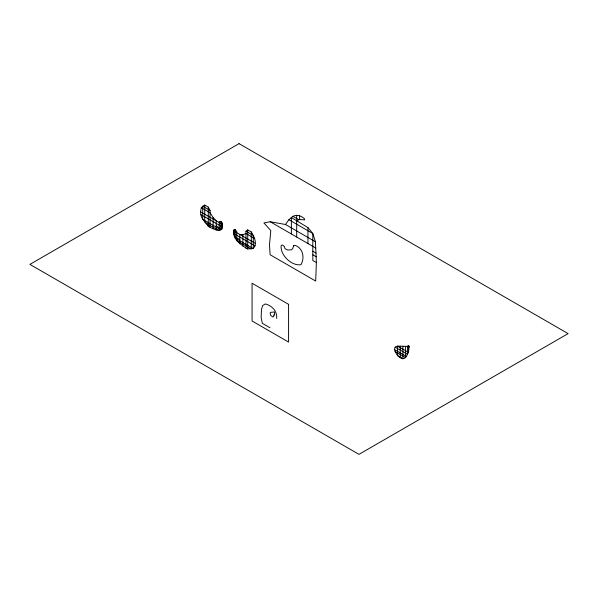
<?xml version="1.0" encoding="UTF-8"?>
<svg xmlns="http://www.w3.org/2000/svg" width="598" height="598" viewBox="0 0 598 598"><rect width="100%" height="100%" fill="white"/><g stroke="black" fill="none" stroke-linecap="round" stroke-linejoin="round"><path stroke-width="0.9" d="M316.372 262.552L315.692 281.053L270.117 254.741L269.496 244.903L270.797 230.544L263.912 222.964L270.206 221.746L285.485 224.497L315.438 241.794L316.372 262.552L312.814 260.496L312.814 233.526L307.94 227.614L291.368 217.537L288.886 219.713L285.485 224.497M409.025 347.296L409.122 346.227L408.524 345.659L407.447 346.384C407.455 350.675 408.823 357.761 402.91 358.755C398.515 357.694 395.562 353.754 394.478 349.538L395.106 347.132L397.588 346.115L407.447 346.384L409.025 347.296L408.524 352.431L407.447 354.248L395.106 347.132M255.04 245.875C256.288 240.904 253.896 236.016 251.265 231.919L247.736 229.879L245.957 231.194L245.957 248.11L247.736 248.955L253.283 248.551L255.04 245.875L233.429 233.399L233.429 230.761L234.252 229.46L235.186 229.632L236.756 231.658L236.756 240.59L239.805 243.625L245.957 248.11M200.569 211.797L201.279 207.693L202.729 206.235L204.74 205.054L208.268 207.095L210.055 210.466L210.055 227.382L216.199 229.998L219.249 230.477L220.826 229.811L221.761 229.184L222.583 227.135L222.583 224.504L221.761 222.247L220.826 221.342L219.249 221.552L219.249 230.477C211.587 226.007 200.427 222.531 200.569 211.797L222.583 224.504M296.69 220.61L299.62 219.548L304.674 219.855L304.524 218.861C301.078 215.355 295.203 213.763 291.368 217.537L291.368 233.968M239.805 243.625L239.805 234.446L242.885 234.73L245.957 233.489L254.726 238.55M292.908 216.304L298.776 219.698M288.886 219.713L312.814 233.526L315.438 241.794M270.206 221.746L315.789 248.065M312.814 251.197L316.103 253.096M312.814 254.8L316.335 256.834M210.055 210.466L202.729 206.235L202.729 219.361L220.826 229.811L220.826 221.342M245.957 231.194L253.283 235.425L253.283 248.551L235.186 238.101L233.429 233.399M201.279 207.693L210.055 212.761L213.127 217.545L216.199 220.819L216.199 229.998M233.429 230.761L255.443 243.476M200.973 214.66L222.583 227.135M216.199 225.969L221.761 229.184L221.761 222.247M239.805 239.604L234.252 236.397L234.252 229.46M408.105 345.644L409.182 346.264M394.478 349.538L406.565 356.52M395.106 351.579L405.571 357.626L405.571 346.339M270.034 327.779L262.313 323.324L261.139 317.232L261.49 309.57L262.574 305.623L265.31 303.941C271.918 305.511 277.494 311.349 276.635 318.472M204.74 205.054L204.74 222.105L208.268 226.164L210.055 227.382M408.524 345.659L408.524 352.431L397.588 346.115L397.588 355.683L402.91 358.755L402.91 346.264M400.234 346.19L400.234 357.709M307.94 227.614L307.94 243.536M299.62 215.646L299.62 219.548M296.69 215.243L296.69 237.04M251.265 231.919L251.265 248.962L236.756 240.59L235.186 238.101L235.186 229.632M247.736 229.879L247.736 248.955M242.885 234.73L242.885 246.062M213.127 217.545L213.127 228.885M208.268 207.095L208.268 226.164M273.974 315.37L273.906 315.894A4.216 2.437 60 0 1 272.718 316.985L270.595 315.228L270.124 312.941L270.67 312.335L274.46 311.984L274.676 314.458L273.936 314.593L273.974 315.37M293.603 245.771L292.758 248.559L291.473 249.807L287.429 250.009L284.984 248.596L284.401 246.645L282.832 245.187L281.897 245.016L281.067 245.92C280.537 255.555 291.6 266.035 300.929 264.742C304.89 258.067 303.186 248.462 295.382 245.434L293.603 245.771M239.036 143.64L29.9 264.383L358.964 454.36L568.1 333.617L239.036 143.64M288.587 304.33L252.064 283.243L252.064 320.991L288.587 342.086L288.587 304.33"/></g></svg>
